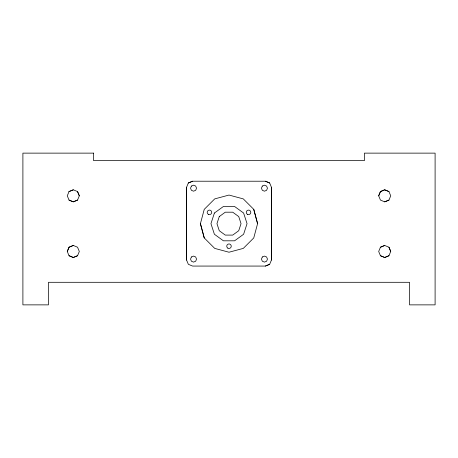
<?xml version="1.0" encoding="UTF-8"?>
<svg xmlns="http://www.w3.org/2000/svg" width="458" height="458" viewBox="0 0 458 458"><rect width="100%" height="100%" fill="white"/><g stroke="black" fill="none" stroke-linecap="round" stroke-linejoin="round"><path stroke-width="0.69" d="M186.578 260.052L186.578 187.236L188.341 182.982L192.595 181.219L265.405 181.219L269.659 182.982L271.422 187.236L271.422 260.052L269.659 264.306L265.405 266.069L192.595 266.069L188.341 264.306L186.578 260.052L186.578 187.236M271.422 260.052L271.422 187.236M200.415 223.647L204.245 209.352L214.71 198.892L229 195.062L243.29 198.892L253.755 209.358L257.585 223.647L253.755 237.931L243.29 248.396L229 252.226L214.71 248.396L204.245 237.931L200.415 223.647L204.245 237.931M69.043 191.57L67.28 195.829L69.043 200.083L73.297 201.846L77.551 200.083L79.314 195.829L77.557 191.576L73.297 189.812L69.043 191.57L73.297 189.812M77.551 255.73L73.297 257.493L69.038 255.724L67.28 251.476L69.038 247.223L73.297 245.459L77.557 247.223L79.314 251.476L77.557 255.724L73.297 257.493L69.043 255.73M67.28 251.476L69.043 247.217L73.297 245.459M378.686 195.829L380.449 191.57L384.703 189.812L388.957 191.57L390.72 195.829L388.962 200.077L384.703 201.846L380.449 200.083L378.686 195.829L380.443 191.576L384.703 189.812L388.962 191.576M380.443 255.724L384.703 257.493L388.962 255.724L390.72 251.476L388.962 247.223L384.703 245.459L380.449 247.217L378.686 251.476L380.449 255.73L384.703 257.493L388.957 255.73M77.557 200.077L73.297 201.846L69.038 200.077M384.703 201.846L388.962 200.077M380.443 247.223L384.703 245.459M188.341 182.982L192.595 181.219M265.405 266.069L269.659 264.306M265.405 181.219L269.659 182.982M388.957 247.217L390.72 251.476M77.551 191.57L79.314 195.829M253.755 209.352L257.585 223.647M214.396 213.033L210.949 223.647L214.396 234.256L223.418 240.811L234.582 240.811L243.604 234.256L247.051 223.647L243.604 213.033L234.576 206.478L223.418 206.478L214.396 213.033M219.268 216.571L216.966 223.647L219.268 230.718L225.279 235.091L232.721 235.091L238.733 230.718L241.034 223.647L238.733 216.571L232.721 212.197L225.279 212.197L219.268 216.571M191.415 186.057L190.534 188.186L191.415 190.316L193.539 191.192L195.669 190.316L196.551 188.186L195.669 186.057L193.539 185.175L191.415 186.057M191.415 256.972L190.534 259.102L191.415 261.232L193.539 262.113L195.669 261.232L196.551 259.102L195.669 256.972L193.539 256.096L191.415 256.972M262.331 186.057L261.449 188.186L262.331 190.316L264.461 191.192L266.585 190.316L267.466 188.186L266.585 186.057L264.461 185.175L262.331 186.057M262.331 256.972L261.449 259.102L262.331 261.232L264.461 262.113L266.585 261.232L267.466 259.102L266.585 256.972L264.461 256.096L262.331 256.972M93.604 153.132L22.9 153.132L22.9 304.868L48.474 304.868L48.474 282.3L409.526 282.3L409.526 304.868L435.1 304.868L435.1 153.132L364.396 153.132L364.396 160.655L93.604 160.655L93.604 153.132M208.321 214.315A2.261 2.261 0 0 0 211.716 212.363A2.261 2.261 0 0 0 208.327 210.399A2.261 2.261 0 0 0 208.321 214.315M247.406 214.315A2.261 2.261 0 0 0 250.801 212.363A2.261 2.261 0 0 0 247.412 210.399A2.261 2.261 0 0 0 247.406 214.315M227.866 248.162A2.261 2.261 0 0 0 231.256 246.209A2.261 2.261 0 0 0 227.872 244.251A2.261 2.261 0 0 0 227.866 248.162"/></g></svg>
